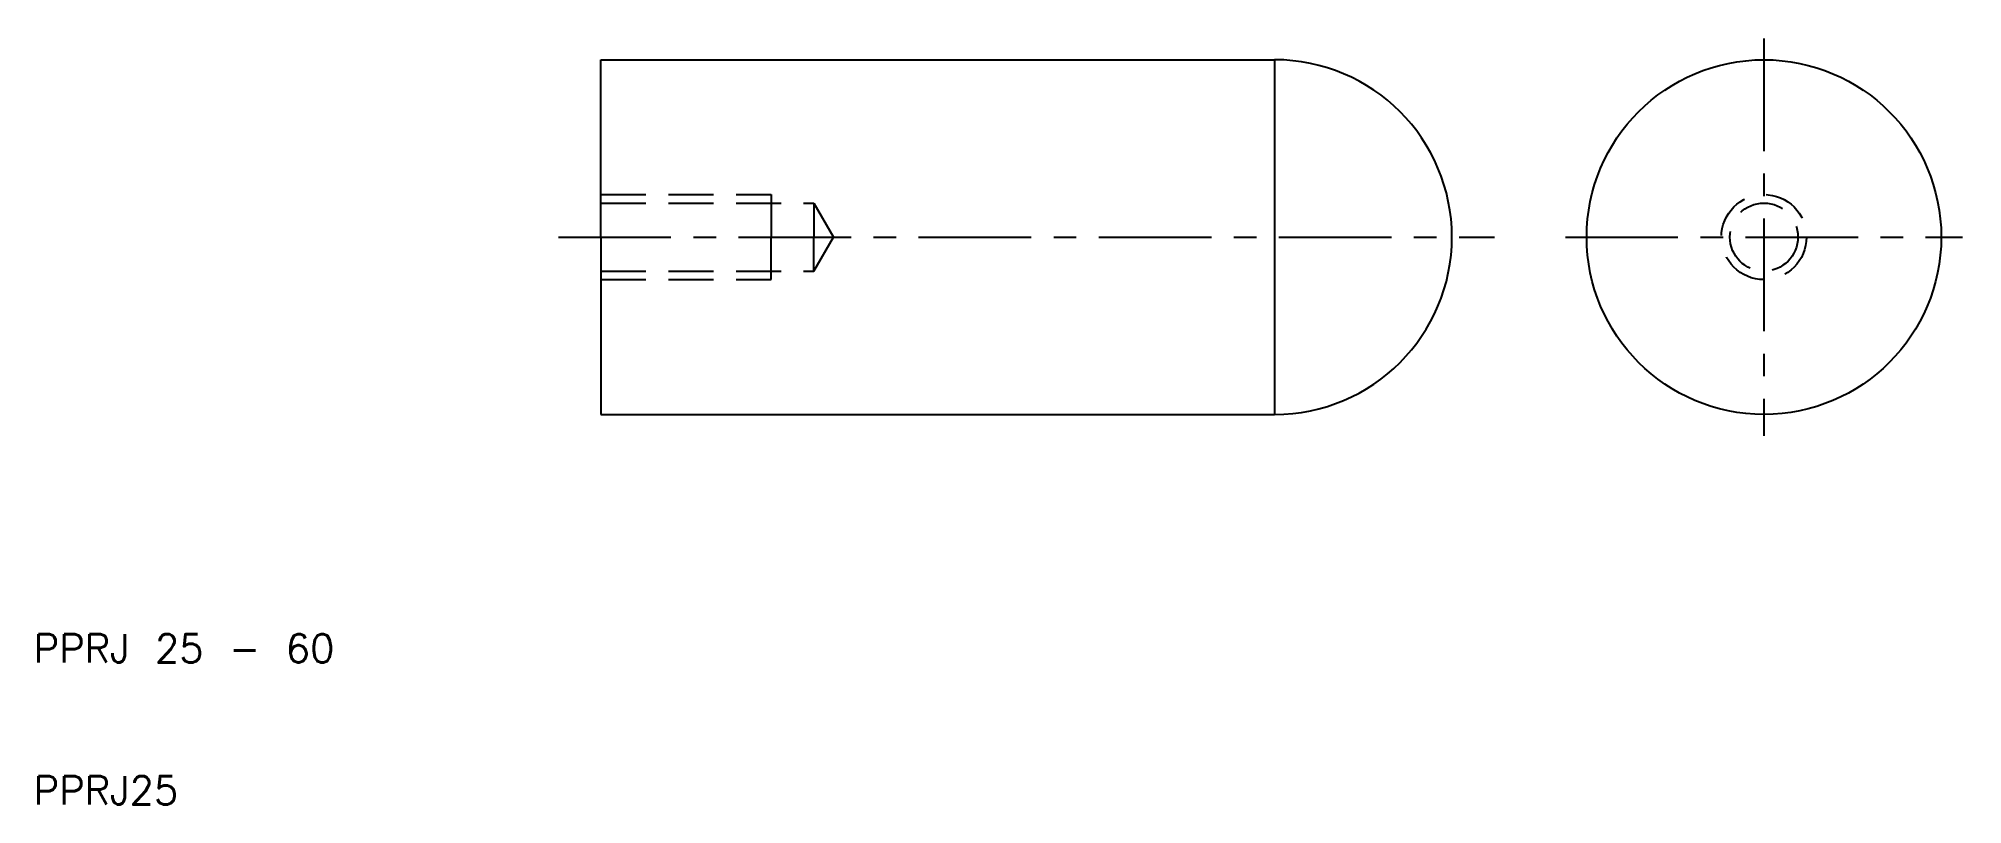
# Model space of a CAD drawing. Extents: x 10 to 146, y 10 to 64.
import ezdxf

# ---------------------------------------------------------------- set-up
doc = ezdxf.new("R2010")
doc.units = 0
doc.header["$LTSCALE"] = 0.25
doc.linetypes.add('CENTER', pattern=[50.8, 31.75, -6.35, 6.35, -6.35])
doc.linetypes.add('DASHED', pattern=[19.05, 12.7, -6.35])
doc.layers.get('0').update_dxf_attribs({"linetype": 'CONTINUOUS'})
doc.layers.add('CENTER', color=1, linetype='CENTER')
doc.styles.get("Standard").update_dxf_attribs({"font": 'txt.shx', "bigfont": 'extfont.shx'})

msp = doc.modelspace()

# ---------------------------------------------------------------- linework, layer by layer
for p, q in [((50, 62.5), (97.5, 62.5)), ((50, 50), (50, 62.5)), ((97.5, 62.5), (97.5, 37.5)), ((50, 50), (50, 37.5)), ((50, 37.5), (97.5, 37.5))]:
    msp.add_line(p, q)
at = {"color": 3, "linetype": 'DASHED'}
for p, q in [((50, 53), (62, 53)), ((62, 53), (62, 50)), ((50, 52.4), (65, 52.4)), ((65, 52.4), (65, 50)), ((65, 52.4), (66.385641, 50)), ((62, 47), (62, 50)), ((65, 47.6), (66.385641, 50)), ((65, 47.6), (65, 50)), ((50, 47.6), (65, 47.6)), ((50, 47), (62, 47))]:
    msp.add_line(p, q, dxfattribs=at)
msp.add_circle((132, 50), 12.5)
for radius in [3, 2.4]:
    msp.add_circle((132, 50), radius, dxfattribs=at)
msp.add_arc((97.5, 50), 12.5, 270, 90)
at = {"layer": 'CENTER', "color": 1, "linetype": 'CENTER'}
for p, q in [((132, 64), (132, 36)), ((47, 50), (113, 50)), ((118, 50), (146, 50))]:
    msp.add_line(p, q, dxfattribs=at)

# ---------------------------------------------------------------- texts
for s, p in [('PPRJ 25 - 60', (10, 20)), ('PPRJ25', (10, 10))]:
    msp.add_text(s, height=2).set_placement(p)

doc.saveas('drawing.dxf')
